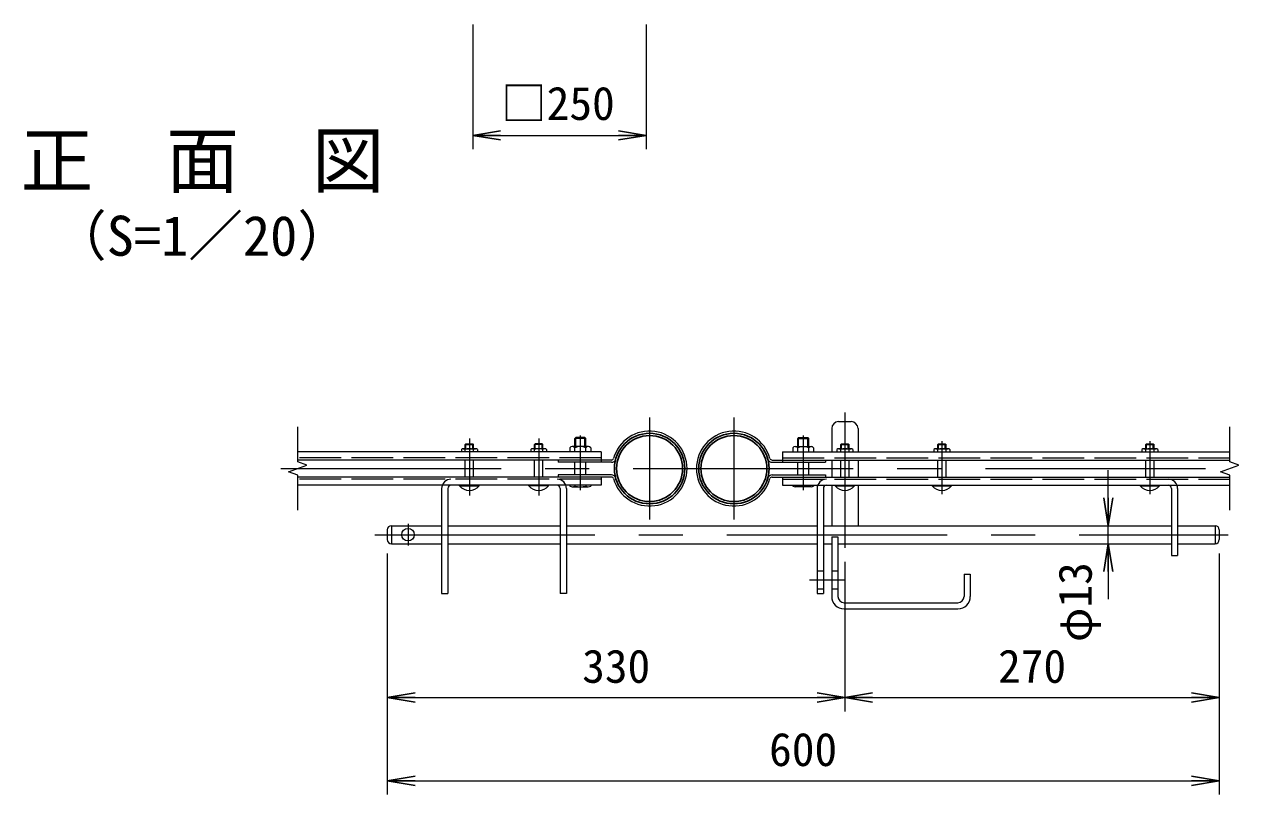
# Model space of a CAD drawing. Units: millimetres, scale not verified, with parts at other scales. Extents: x -4200 to 4200, y -2970 to 2970.
# Drawn here: x -2356 to -597, y -2169 to -1059 of the extents above; entities that cross this region are included whole.
import ezdxf
from ezdxf.enums import TextEntityAlignment as Align

# ---------------------------------------------------------------- set-up
doc = ezdxf.new("R2010")
doc.units = ezdxf.units.MM
doc.header["$LTSCALE"] = 10
doc.linetypes.add('DASHED', pattern=[7.5, 6, -1.5])
doc.linetypes.add('USER1', pattern=[50.8, 31.75, -6.35, 6.35, -6.35])
for name, color, linetype, lineweight in [('0-0_D-TTL-TXT', 7, 'Continuous', 25), ('0-1_D-BMK', 2, 'USER1', 13), ('0-2_D-STR1', 1, 'Continuous', 25), ('0-3_D-STR3', 3, 'Continuous', 13), ('0-7_D-STR-DIM', 7, 'Continuous', 13)]:
    doc.layers.add(name, color=color, linetype=linetype, lineweight=lineweight)
doc.layers.add('0-8_0', color=7, linetype='Continuous')
doc.styles.add('ＭＳ ゴシック', font='')
doc.styles.get('ＭＳ ゴシック').set_extended_font_data('MS Gothic')

# ---------------------------------------------------------------- blocks, each defined once
blk = doc.blocks.new('_Open')
at = {"layer": '0-8_0'}
blk.add_line((-10, 1.667), (0, 0), dxfattribs=at)
blk.add_lwpolyline([(-10, -1.667), (0, 0), (-10, 0)], dxfattribs=at)

msp = doc.modelspace()

# ---------------------------------------------------------------- linework, layer by layer
at = {"layer": '0-1_D-BMK'}
for p, q in [((-1454.15, -1625.42), (-1454.15, -1772.65)), ((-1332.55, -1625.42), (-1332.55, -1772.65)), ((-1172.55, -1618.4), (-1172.55, -1813.43)), ((-1554.15, -1651.51), (-1554.15, -1730.21)), ((-1232.55, -1651.51), (-1232.55, -1730.21)), ((-1714.15, -1655.91), (-1714.15, -1737.93)), ((-1614.15, -1655.91), (-1614.15, -1737.93)), ((-1032.55, -1659.67), (-1032.55, -1735.78)), ((-732.55, -1659.67), (-732.55, -1735.78)), ((-1985.85, -1699.04), (-597.36, -1699.04)), ((-1802.55, -1778.65), (-1802.55, -1810.22)), ((-1850.61, -1794.44), (-619.46, -1794.44)), ((-1223.41, -1859.44), (-1173.12, -1859.44))]:
    msp.add_line(p, q, dxfattribs=at)
at = {"layer": '0-2_D-STR1'}
for centre, radius in [((-1454.15, -1699.04), 50.8), ((-1454.15, -1699.04), 47.6), ((-1332.55, -1699.04), 50.8), ((-1332.55, -1699.04), 47.6)]:
    msp.add_circle(centre, radius, dxfattribs=at)
at = {"layer": '0-3_D-STR3'}
for p, q in [((-1181.55, -1631.44), (-1163.55, -1631.44)), ((-1191.55, -1641.44), (-1191.55, -1674.84)), ((-1153.55, -1641.44), (-1153.55, -1674.84)), ((-1719.07, -1663.24), (-1720.15, -1664.32)), ((-1720.15, -1670.44), (-1720.15, -1664.32)), ((-1720.15, -1664.32), (-1708.15, -1664.32)), ((-1719.07, -1670.44), (-1719.07, -1663.24)), ((-1719.07, -1663.24), (-1709.23, -1663.24)), ((-1719.07, -1663.24), (-1709.23, -1663.24)), ((-1709.23, -1670.44), (-1709.23, -1663.24)), ((-1709.23, -1663.24), (-1708.15, -1664.32)), ((-1708.15, -1670.44), (-1708.15, -1664.32)), ((-1619.07, -1663.24), (-1620.15, -1664.32)), ((-1608.15, -1664.32), (-1620.15, -1664.32)), ((-1620.15, -1670.44), (-1620.15, -1664.32)), ((-1609.23, -1663.24), (-1619.07, -1663.24)), ((-1609.23, -1663.24), (-1619.07, -1663.24)), ((-1619.07, -1670.44), (-1619.07, -1663.24)), ((-1609.23, -1663.24), (-1608.15, -1664.32)), ((-1609.23, -1670.44), (-1609.23, -1663.24)), ((-1608.15, -1670.44), (-1608.15, -1664.32)), ((-1569.15, -1669.04), (-1569.15, -1674.84)), ((-1542.31, -1667.44), (-1565.99, -1667.44)), ((-1562.15, -1655.79), (-1560.8, -1654.44)), ((-1546.15, -1655.79), (-1562.15, -1655.79)), ((-1562.15, -1667.44), (-1562.15, -1655.79)), ((-1562.15, -1674.84), (-1562.15, -1669.04)), ((-1547.51, -1654.44), (-1560.8, -1654.44)), ((-1560.8, -1667.44), (-1560.8, -1654.44)), ((-1547.51, -1654.44), (-1546.15, -1655.79)), ((-1547.51, -1667.44), (-1547.51, -1654.44)), ((-1546.15, -1667.44), (-1546.15, -1655.79)), ((-1546.15, -1674.84), (-1546.15, -1669.04)), ((-1539.15, -1669.04), (-1539.15, -1674.84)), ((-1247.55, -1669.04), (-1247.55, -1674.84)), ((-1244.39, -1667.44), (-1220.71, -1667.44)), ((-1239.2, -1654.44), (-1240.55, -1655.79)), ((-1240.55, -1667.44), (-1240.55, -1655.79)), ((-1240.55, -1655.79), (-1224.55, -1655.79)), ((-1240.55, -1674.84), (-1240.55, -1669.04)), ((-1239.2, -1654.44), (-1225.91, -1654.44)), ((-1239.2, -1667.44), (-1239.2, -1654.44)), ((-1225.91, -1667.44), (-1225.91, -1654.44)), ((-1224.55, -1655.79), (-1225.91, -1654.44)), ((-1224.55, -1667.44), (-1224.55, -1655.79)), ((-1224.55, -1674.84), (-1224.55, -1669.04)), ((-1217.55, -1669.04), (-1217.55, -1674.84)), ((-1177.47, -1663.24), (-1178.55, -1664.32)), ((-1178.55, -1670.44), (-1178.55, -1664.32)), ((-1178.55, -1664.32), (-1166.55, -1664.32)), ((-1177.47, -1670.44), (-1177.47, -1663.24)), ((-1177.47, -1663.24), (-1167.63, -1663.24)), ((-1177.47, -1663.24), (-1167.63, -1663.24)), ((-1167.63, -1670.44), (-1167.63, -1663.24)), ((-1167.63, -1663.24), (-1166.55, -1664.32)), ((-1166.55, -1670.44), (-1166.55, -1664.32)), ((-1037.47, -1663.24), (-1038.55, -1664.32)), ((-1038.55, -1664.32), (-1026.55, -1664.32)), ((-1038.55, -1670.44), (-1038.55, -1664.32)), ((-1037.47, -1663.24), (-1027.63, -1663.24)), ((-1037.47, -1670.44), (-1037.47, -1663.24)), ((-1027.63, -1670.44), (-1027.63, -1663.24)), ((-1026.55, -1670.44), (-1026.55, -1664.32)), ((-737.47, -1663.24), (-738.55, -1664.32)), ((-737.47, -1670.44), (-737.47, -1663.24)), ((-737.47, -1663.24), (-727.63, -1663.24)), ((-737.47, -1663.24), (-727.63, -1663.24)), ((-727.63, -1670.44), (-727.63, -1663.24)), ((-727.63, -1663.24), (-726.55, -1664.32)), ((-726.55, -1670.44), (-726.55, -1664.32)), ((-1524.15, -1674.84), (-1961.71, -1674.84)), ((-1509.24, -1686.84), (-1961.71, -1686.84)), ((-1725.65, -1671.64), (-1725.65, -1674.84)), ((-1720.15, -1674.84), (-1720.15, -1671.64)), ((-1720.15, -1711.24), (-1720.15, -1686.84)), ((-1708.15, -1674.84), (-1708.15, -1671.64)), ((-1708.15, -1711.24), (-1708.15, -1686.84)), ((-1702.65, -1671.64), (-1702.65, -1674.84)), ((-1625.65, -1671.64), (-1625.65, -1674.84)), ((-1620.15, -1674.84), (-1620.15, -1671.64)), ((-1620.15, -1711.24), (-1620.15, -1686.84)), ((-1608.15, -1674.84), (-1608.15, -1671.64)), ((-1608.15, -1711.24), (-1608.15, -1686.84)), ((-1602.65, -1671.64), (-1602.65, -1674.84)), ((-1586.15, -1686.84), (-1586.15, -1690.04)), ((-1524.15, -1674.84), (-1524.15, -1690.04)), ((-1277.46, -1686.84), (-617.43, -1686.84)), ((-1262.55, -1674.84), (-1262.55, -1690.04)), ((-1262.55, -1674.84), (-617.43, -1674.84)), ((-1200.55, -1686.84), (-1200.55, -1690.04)), ((-1191.55, -1686.84), (-1191.55, -1711.24)), ((-1184.05, -1671.64), (-1184.05, -1674.84)), ((-1178.55, -1674.84), (-1178.55, -1671.64)), ((-1178.55, -1711.24), (-1178.55, -1686.84)), ((-1166.55, -1674.84), (-1166.55, -1671.64)), ((-1166.55, -1711.24), (-1166.55, -1686.84)), ((-1161.05, -1671.64), (-1161.05, -1674.84)), ((-1153.55, -1686.84), (-1153.55, -1711.24)), ((-1044.05, -1671.64), (-1044.05, -1674.84)), ((-1038.55, -1674.84), (-1038.55, -1671.64)), ((-1038.55, -1711.24), (-1038.55, -1686.84)), ((-1026.55, -1674.84), (-1026.55, -1671.64)), ((-1026.55, -1711.24), (-1026.55, -1686.84)), ((-1021.05, -1671.64), (-1021.05, -1674.84)), ((-744.05, -1671.64), (-744.05, -1674.84)), ((-738.55, -1674.84), (-738.55, -1671.64)), ((-738.55, -1711.24), (-738.55, -1686.84)), ((-726.55, -1674.84), (-726.55, -1671.64)), ((-726.55, -1711.24), (-726.55, -1686.84)), ((-721.05, -1671.64), (-721.05, -1674.84)), ((-1509.24, -1690.04), (-1586.15, -1690.04)), ((-1562.15, -1708.04), (-1562.15, -1690.04)), ((-1546.15, -1708.04), (-1546.15, -1690.04)), ((-1277.46, -1690.04), (-1200.55, -1690.04)), ((-1240.55, -1708.04), (-1240.55, -1690.04)), ((-1224.55, -1708.04), (-1224.55, -1690.04)), ((-1509.24, -1711.24), (-1961.71, -1711.24)), ((-1524.15, -1723.24), (-1961.71, -1723.24)), ((-1728.15, -1723.24), (-1700.15, -1723.24)), ((-1728.15, -1724.06), (-1728.15, -1723.24)), ((-1700.15, -1724.06), (-1700.15, -1723.24)), ((-1628.15, -1724.06), (-1628.15, -1723.24)), ((-1600.15, -1723.24), (-1628.15, -1723.24)), ((-1600.15, -1724.06), (-1600.15, -1723.24)), ((-1509.24, -1708.04), (-1586.15, -1708.04)), ((-1586.15, -1708.04), (-1586.15, -1711.24)), ((-1586.15, -1708.04), (-1586.15, -1711.24)), ((-1569.15, -1723.24), (-1569.15, -1724.24)), ((-1562.15, -1723.24), (-1562.15, -1724.24)), ((-1546.15, -1723.24), (-1546.15, -1724.24)), ((-1539.15, -1723.24), (-1539.15, -1724.24)), ((-1524.15, -1711.24), (-1524.15, -1723.24)), ((-1277.46, -1708.04), (-1200.55, -1708.04)), ((-1277.46, -1711.24), (-617.43, -1711.24)), ((-1262.55, -1711.24), (-1262.55, -1723.24)), ((-1262.55, -1723.24), (-617.43, -1723.24)), ((-1247.55, -1723.24), (-1247.55, -1724.24)), ((-1240.55, -1723.24), (-1240.55, -1724.24)), ((-1224.55, -1723.24), (-1224.55, -1724.24)), ((-1217.55, -1723.24), (-1217.55, -1724.24)), ((-1200.55, -1708.04), (-1200.55, -1711.24)), ((-1191.55, -1723.24), (-1191.55, -1781.44)), ((-1186.55, -1723.24), (-1158.55, -1723.24)), ((-1186.55, -1724.06), (-1186.55, -1723.24)), ((-1158.55, -1724.06), (-1158.55, -1723.24)), ((-1153.55, -1723.24), (-1153.55, -1781.44)), ((-1046.55, -1723.24), (-1018.55, -1723.24)), ((-1046.55, -1724.06), (-1046.55, -1723.24)), ((-1018.55, -1724.06), (-1018.55, -1723.24)), ((-746.55, -1723.24), (-718.55, -1723.24)), ((-746.55, -1724.06), (-746.55, -1723.24)), ((-718.55, -1724.06), (-718.55, -1723.24)), ((-1754.15, -1727.94), (-1754.15, -1879.44)), ((-1745.15, -1727.74), (-1745.15, -1879.44)), ((-1728.15, -1724.06), (-1700.15, -1724.06)), ((-1600.15, -1724.06), (-1628.15, -1724.06)), ((-1583.15, -1727.74), (-1583.15, -1879.44)), ((-1574.15, -1727.94), (-1574.15, -1879.44)), ((-1565.79, -1725.44), (-1542.59, -1725.44)), ((-1220.91, -1725.44), (-1244.11, -1725.44)), ((-1203.55, -1727.74), (-1203.55, -1879.44)), ((-1186.55, -1724.06), (-1158.55, -1724.06)), ((-1046.55, -1724.06), (-1018.55, -1724.06)), ((-746.55, -1724.06), (-718.55, -1724.06)), ((-701.55, -1727.74), (-701.55, -1824.44)), ((-692.55, -1727.94), (-692.55, -1824.44)), ((-1832.55, -1787.44), (-1832.55, -1801.44)), ((-1826.55, -1781.44), (-1754.15, -1781.44)), ((-1826.55, -1781.44), (-1826.55, -1807.44)), ((-1745.15, -1781.44), (-1583.15, -1781.44)), ((-1574.15, -1781.44), (-1212.55, -1781.44)), ((-1203.55, -1781.44), (-701.55, -1781.44)), ((-692.55, -1781.44), (-638.55, -1781.44)), ((-638.55, -1781.44), (-638.55, -1807.44)), ((-632.55, -1787.44), (-632.55, -1801.44)), ((-1826.55, -1807.44), (-1754.15, -1807.44)), ((-1745.15, -1807.44), (-1583.15, -1807.44)), ((-1574.15, -1807.44), (-1212.55, -1807.44)), ((-1203.55, -1807.44), (-1191.55, -1807.44)), ((-1191.55, -1797.44), (-1191.55, -1883.44)), ((-1191.55, -1797.44), (-1182.55, -1797.44)), ((-1182.55, -1797.44), (-1182.55, -1883.44)), ((-1182.55, -1807.44), (-701.55, -1807.44)), ((-692.55, -1807.44), (-638.55, -1807.44)), ((-701.55, -1824.44), (-692.55, -1824.44)), ((-1212.55, -1846.44), (-1203.55, -1846.44)), ((-1191.55, -1846.44), (-1182.55, -1846.44)), ((-1000.55, -1851.44), (-1000.55, -1883.44)), ((-1000.55, -1851.44), (-991.55, -1851.44)), ((-991.55, -1851.44), (-991.55, -1883.44)), ((-1754.15, -1879.44), (-1745.15, -1879.44)), ((-1574.15, -1879.44), (-1583.15, -1879.44)), ((-1212.55, -1872.44), (-1203.55, -1872.44)), ((-1191.55, -1872.44), (-1182.55, -1872.44)), ((-1173.55, -1892.44), (-1009.55, -1892.44)), ((-1173.55, -1901.44), (-1009.55, -1901.44))]:
    msp.add_line(p, q, dxfattribs=at)
at = {"layer": '0-3_D-STR3', "linetype": 'DASHED'}
for p, q in [((-1722.94, -1670.44), (-1705.22, -1670.44)), ((-1605.36, -1670.44), (-1623.08, -1670.44)), ((-1181.34, -1670.44), (-1163.62, -1670.44)), ((-1041.34, -1670.44), (-1023.62, -1670.44)), ((-741.34, -1670.44), (-723.62, -1670.44)), ((-1524.15, -1683.64), (-1961.71, -1683.64)), ((-1262.55, -1683.64), (-617.43, -1683.64)), ((-1524.15, -1714.44), (-1961.71, -1714.44)), ((-1262.55, -1714.44), (-617.43, -1714.44))]:
    msp.add_line(p, q, dxfattribs=at)
at = {"layer": '0-3_D-STR3'}
for points in [[(-1037.47, -1663.24), (-1027.63, -1663.24), (-1026.55, -1664.32)], [(-738.55, -1670.44), (-738.55, -1664.32), (-726.55, -1664.32)], [(-1212.55, -1727.94), (-1212.55, -1879.44), (-1203.55, -1879.44)]]:
    msp.add_lwpolyline(points, dxfattribs=at)
msp.add_circle((-1802.55, -1794.44), 9, dxfattribs=at)
for centre, radius, start, end in [((-1181.55, -1641.44), 10, 90, 180), ((-1163.55, -1641.44), 10, 0, 90), ((-1454.15, -1699.04), 54, 195.6185, 164.3815), ((-1332.55, -1699.04), 54, 15.6185, 344.3815), ((-1722.9, -1674.19), 3.75, 42.84372, 137.15628), ((-1714.15, -1686.04), 15.6, 67.38014, 112.61986), ((-1705.4, -1674.17), 3.74, 42.69541, 137.30459), ((-1622.9, -1674.17), 3.74, 42.69541, 137.30459), ((-1614.15, -1686.04), 15.6, 67.38014, 112.61986), ((-1605.4, -1674.19), 3.75, 42.84372, 137.15628), ((-1565.65, -1672.03), 4.6, 40.52088, 139.47912), ((-1554.15, -1688.24), 20.8, 67.38014, 112.61986), ((-1542.65, -1672.03), 4.6, 40.52088, 139.47912), ((-1244.05, -1672.03), 4.6, 40.52088, 139.47912), ((-1232.55, -1688.24), 20.8, 67.38014, 112.61986), ((-1221.05, -1672.03), 4.6, 40.52088, 139.47912), ((-1181.3, -1674.19), 3.75, 42.84372, 137.15628), ((-1172.55, -1686.04), 15.6, 67.38014, 112.61986), ((-1163.8, -1674.17), 3.74, 42.69541, 137.30459), ((-1041.3, -1674.19), 3.75, 42.84372, 137.15628), ((-1032.55, -1686.04), 15.6, 67.38014, 112.61986), ((-1023.8, -1674.17), 3.74, 42.69541, 137.30459), ((-741.3, -1674.19), 3.75, 42.84372, 137.15628), ((-732.55, -1686.04), 15.6, 67.38014, 112.61986), ((-723.8, -1674.17), 3.74, 42.69541, 137.30459), ((-1509.24, -1683.64), 3.2, 270, 344.3815), ((-1509.24, -1683.64), 6.4, 270, 344.3815), ((-1277.46, -1683.64), 6.4, 195.6185, 270), ((-1277.46, -1683.64), 3.2, 195.6185, 270), ((-1740.65, -1727.94), 13.5, 90, 180), ((-1740.65, -1727.74), 4.5, 90, 180), ((-1587.65, -1727.94), 13.5, 0, 90), ((-1587.65, -1727.74), 4.5, 0, 90), ((-1509.24, -1714.44), 6.4, 15.6185, 90), ((-1509.24, -1714.44), 3.2, 15.6185, 90), ((-1277.46, -1714.44), 6.4, 90, 164.3815), ((-1277.46, -1714.44), 3.2, 90, 164.3815), ((-1199.05, -1727.94), 13.5, 90, 180), ((-1199.05, -1727.74), 4.5, 90, 180), ((-706.05, -1727.94), 13.5, 0, 90), ((-706.05, -1727.74), 4.5, 0, 90), ((-1714.15, -1712.44), 18.2, 219.71514, 320.28486), ((-1614.15, -1712.44), 18.2, 219.71514, 320.28486), ((-1565.65, -1719.74), 5.7, 232.09851, 307.90149), ((-1554.15, -1698.17), 27.27, 252.93847, 287.06153), ((-1542.65, -1719.73), 5.7, 232.14171, 307.85829), ((-1244.05, -1719.73), 5.7, 232.14171, 307.85829), ((-1232.55, -1698.17), 27.27, 252.93847, 287.06153), ((-1221.05, -1719.74), 5.7, 232.09851, 307.90149), ((-1172.55, -1712.44), 18.2, 219.71514, 320.28486), ((-1032.55, -1712.44), 18.2, 219.71514, 320.28486), ((-732.55, -1712.44), 18.2, 219.71514, 320.28486), ((-1826.55, -1787.44), 6, 90, 180), ((-638.55, -1787.44), 6, 0, 90), ((-1826.55, -1801.44), 6, 180, 270), ((-638.55, -1801.44), 6, 270, 0), ((-1173.55, -1883.44), 18, 180, 270), ((-1173.55, -1883.44), 9, 180, 270), ((-1009.55, -1883.44), 9, 270, 0), ((-1009.55, -1883.44), 18, 270, 0)]:
    msp.add_arc(centre, radius, start, end, dxfattribs=at)
at = {"layer": '0-7_D-STR-DIM'}
for p, q in [((-1709.05, -1058.63), (-1709.05, -1238.63)), ((-1459.05, -1058.63), (-1459.05, -1238.63)), ((-1669.05, -1218.63), (-1499.05, -1218.63)), ((-1961.71, -1689.42), (-1961.71, -1639.04)), ((-617.43, -1689.42), (-617.43, -1639.04)), ((-1974.92, -1703.84), (-1948.49, -1694.23)), ((-1961.71, -1708.65), (-1974.92, -1703.84)), ((-1948.49, -1694.23), (-1961.71, -1689.42)), ((-792.52, -1741.44), (-792.52, -1701.44)), ((-630.65, -1703.84), (-604.22, -1694.23)), ((-617.43, -1708.65), (-630.65, -1703.84)), ((-604.22, -1694.23), (-617.43, -1689.42)), ((-1961.71, -1759.04), (-1961.71, -1708.65)), ((-617.43, -1759.04), (-617.43, -1708.65)), ((-792.52, -1807.44), (-792.52, -1781.44)), ((-1832.55, -1821.44), (-1832.55, -2049.18)), ((-1832.55, -1821.44), (-1832.55, -2169.18)), ((-632.55, -1821.44), (-632.55, -2049.18)), ((-632.55, -1821.44), (-632.55, -2169.18)), ((-1172.55, -1833.43), (-1172.55, -2049.18)), ((-1172.55, -1833.43), (-1172.55, -2049.18)), ((-792.52, -1847.44), (-792.52, -1887.44)), ((-1792.55, -2029.18), (-1212.55, -2029.18)), ((-1132.55, -2029.18), (-672.55, -2029.18)), ((-1792.55, -2149.18), (-672.55, -2149.18))]:
    msp.add_line(p, q, dxfattribs=at)

# ---------------------------------------------------------------- block references
at = {"layer": '0-7_D-STR-DIM', "xscale": 4, "yscale": 4}
for p, rotation in [((-1709.05, -1218.63), 180), ((-792.52, -1781.44), 270), ((-792.52, -1807.44), 90), ((-1832.55, -2029.18), 180), ((-1172.55, -2029.18), 180), ((-1832.55, -2149.18), 180)]:
    msp.add_blockref('_Open', p, dxfattribs=dict(at, rotation=rotation))
for p in [(-1459.05, -1218.63), (-1172.55, -2029.18), (-632.55, -2029.18), (-632.55, -2149.18)]:
    msp.add_blockref('_Open', p, dxfattribs=at)

# ---------------------------------------------------------------- texts
at = {"layer": '0-0_D-TTL-TXT', "style": 'ＭＳ ゴシック'}
for s, height, p in [('正\u3000面\u3000図', 76.98, (-2361.45, -1316.31)), ('（S=1／20）', 57.7, (-2315.96, -1409.5))]:
    msp.add_text(s, height=height, dxfattribs=at).set_placement(p, align=Align.BOTTOM_LEFT)
at = {"layer": '0-7_D-STR-DIM', "style": 'ＭＳ ゴシック'}
for s, p in [('□250', (-1668.2, -1210.88)), ('330', (-1551.43, -2022.43)), ('270', (-951.55, -2022.43)), ('600', (-1281.8, -2142.43))]:
    msp.add_text(s, height=48.09, dxfattribs=at).set_placement(p, align=Align.BOTTOM_LEFT)
msp.add_text('φ13', height=48.09, rotation=90, dxfattribs=at).set_placement((-801.96, -1949.22), align=Align.BOTTOM_LEFT)

doc.saveas('drawing.dxf')
